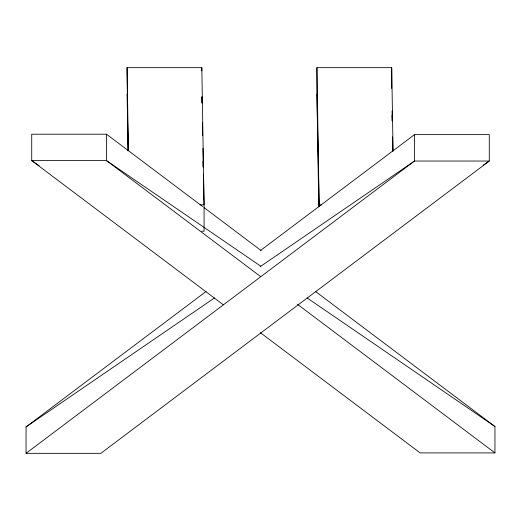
<?xml version="1.0" encoding="UTF-8"?>
<svg xmlns="http://www.w3.org/2000/svg" width="521" height="521" viewBox="0 0 521 521"><rect width="100%" height="100%" fill="white"/><g stroke="black" fill="none" stroke-linecap="round" stroke-linejoin="round"><path stroke-width="0.78" d="M260.546 250.477L414.488 134.633L489.278 134.633L489.278 161.035L100.84 453.335L26.05 453.335L26.05 426.927L205.977 291.532M26.05 453.335L414.488 161.035L489.278 161.035L483.241 165.17M26.05 426.927L214.567 297.888M260.187 266.661L414.488 161.035L414.488 134.633M127.971 150.882L127.052 67.665L201.835 67.665L204.069 204.818L204.069 231.22L201.627 231.22M318.761 206.876L316.924 94.073L316.924 67.665L391.714 67.665L393.075 151.253M202.643 206.55L106.512 134.21L31.722 134.21L31.722 160.618L223.346 304.811M199.999 204.818L204.069 204.818L203.45 174.099M321.594 204.818L319.152 204.818L316.924 94.073M315.667 291.604L494.95 426.51L494.95 452.912L420.16 452.912L260.37 332.672M260.813 266.238L106.512 160.618L31.722 160.618L39.101 165.665M307.103 297.927L494.95 426.51M203.945 207.534L261.106 250.542M260.454 276.462L106.512 160.618L106.512 134.21M297.484 304.323L494.95 452.912M392.053 111.045L392.248 120.748M392.573 136.912L392.854 150.654M201.887 96.496L202.018 102.963M202.409 122.363L202.669 135.297M202.93 148.231L203.301 166.824M127.052 94.073L128.186 150.654M392.059 115.174L392.15 120.852M392.573 146.818L392.639 150.882M316.924 67.665L319.152 206.42M201.887 97.316L201.985 102.995M202.402 128.967L202.513 135.46M202.93 161.432L203.027 167.111M203.444 193.076L203.555 199.569M127.052 67.665L128.394 150.445M391.714 67.665L391.714 88.472M201.835 67.665L201.835 70.869"/></g></svg>
